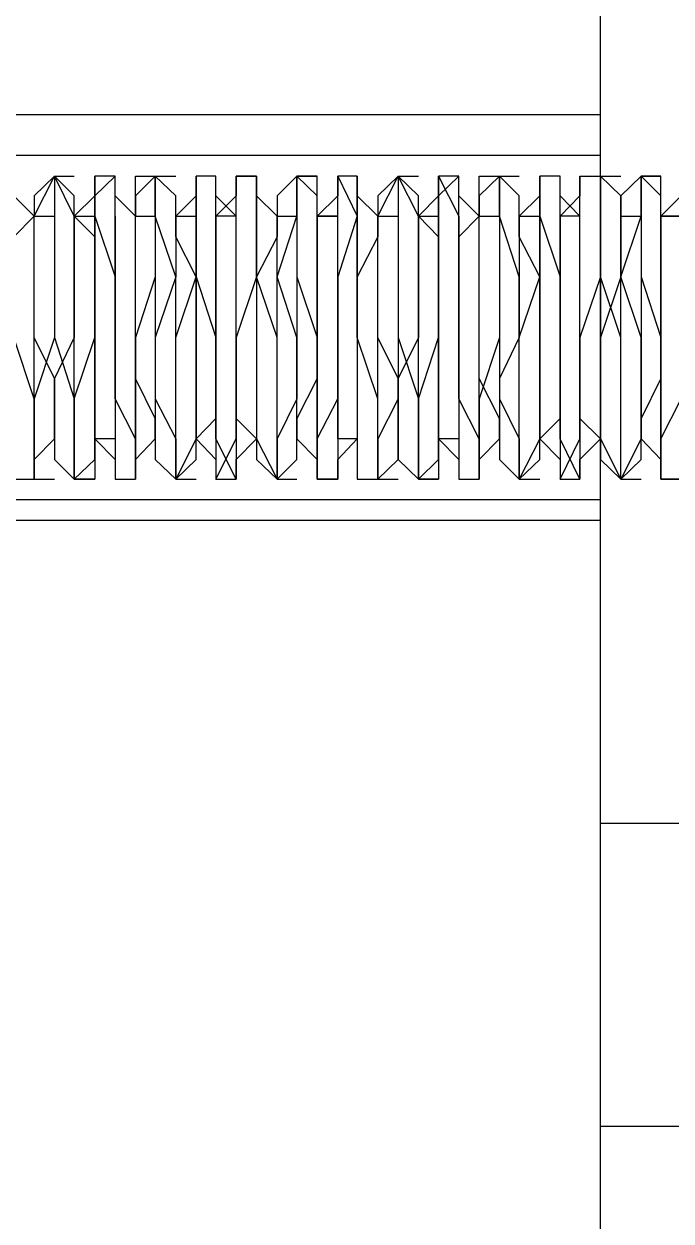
# Model space of a CAD drawing. Extents: x 0.1 to 11.6, y 0.3 to 16.2.
# Drawn here: x 5.2375 to 5.2908, y 9.7389 to 9.8375 of the extents above; entities that cross this region are included whole.
import ezdxf

# ---------------------------------------------------------------- set-up
doc = ezdxf.new("R2010")
doc.units = 0
doc.header["$MEASUREMENT"] = 0

msp = doc.modelspace()

# ---------------------------------------------------------------- linework, layer by layer
at = {"color": 0}
for p, q in [((5.285, 9.69168), (5.285, 11.135)), ((5.285, 9.83003), (5.20503, 9.83003)), ((5.285, 9.82667), (5.20503, 9.82667)), ((5.23833, 9.82167), (5.24001, 9.82497)), ((5.24001, 9.82497), (5.23833, 9.82335)), ((5.24001, 9.82497), (5.24001, 9.82167)), ((5.24164, 9.82167), (5.24001, 9.82497)), ((5.24001, 9.82497), (5.24001, 9.82335)), ((5.24164, 9.82335), (5.24001, 9.82497)), ((5.24001, 9.82497), (5.24164, 9.82497)), ((5.24333, 9.82167), (5.24333, 9.82497)), ((5.24333, 9.82497), (5.24333, 9.82167)), ((5.24501, 9.82497), (5.24333, 9.82335)), ((5.24333, 9.82497), (5.24333, 9.82335)), ((5.24501, 9.82497), (5.24333, 9.82497)), ((5.24501, 9.82167), (5.24501, 9.82497)), ((5.24501, 9.82335), (5.24501, 9.82497)), ((5.24669, 9.82167), (5.24669, 9.82497)), ((5.24669, 9.82497), (5.24832, 9.82497)), ((5.24832, 9.82497), (5.24669, 9.82335)), ((5.24832, 9.82497), (5.24832, 9.82167)), ((5.24832, 9.82167), (5.24832, 9.82497)), ((5.24832, 9.82497), (5.24832, 9.82335)), ((5.25, 9.82335), (5.24832, 9.82497)), ((5.24832, 9.82497), (5.25, 9.82497)), ((5.25168, 9.82167), (5.25168, 9.82497)), ((5.25168, 9.82497), (5.25168, 9.82167)), ((5.25331, 9.82497), (5.25168, 9.82497)), ((5.25168, 9.82497), (5.25168, 9.82335)), ((5.25168, 9.82497), (5.25168, 9.82335)), ((5.25331, 9.82497), (5.25168, 9.82497)), ((5.25331, 9.82167), (5.25331, 9.82497)), ((5.25331, 9.82335), (5.25331, 9.82497)), ((5.25499, 9.82167), (5.25499, 9.82497)), ((5.25499, 9.82497), (5.25667, 9.82497)), ((5.25499, 9.82497), (5.25499, 9.82335)), ((5.25667, 9.82497), (5.25499, 9.82497)), ((5.25667, 9.82497), (5.25667, 9.82167)), ((5.25667, 9.82167), (5.25667, 9.82497)), ((5.25667, 9.82497), (5.25667, 9.82335)), ((5.25667, 9.82335), (5.25667, 9.82497)), ((5.25999, 9.82497), (5.25836, 9.82335)), ((5.25999, 9.82167), (5.25999, 9.82497)), ((5.25999, 9.82497), (5.25999, 9.82167)), ((5.26167, 9.82497), (5.25999, 9.82497)), ((5.25999, 9.82497), (5.25999, 9.82335)), ((5.26167, 9.82335), (5.25999, 9.82497)), ((5.25999, 9.82497), (5.26167, 9.82497)), ((5.26167, 9.82167), (5.26167, 9.82497)), ((5.26335, 9.82167), (5.26335, 9.82497)), ((5.26335, 9.82497), (5.26497, 9.82167)), ((5.26335, 9.82497), (5.26335, 9.82335)), ((5.26497, 9.82497), (5.26335, 9.82497)), ((5.26497, 9.82167), (5.26497, 9.82497)), ((5.26497, 9.82497), (5.26497, 9.82335)), ((5.26497, 9.82335), (5.26497, 9.82497)), ((5.26665, 9.82167), (5.26833, 9.82497)), ((5.26833, 9.82497), (5.26665, 9.82335)), ((5.26833, 9.82497), (5.26833, 9.82167)), ((5.27001, 9.82167), (5.26833, 9.82497)), ((5.26833, 9.82497), (5.26833, 9.82335)), ((5.27001, 9.82335), (5.26833, 9.82497)), ((5.26833, 9.82497), (5.27001, 9.82497)), ((5.27165, 9.82167), (5.27165, 9.82497)), ((5.27165, 9.82497), (5.27333, 9.82167)), ((5.27333, 9.82497), (5.27165, 9.82335)), ((5.27165, 9.82497), (5.27165, 9.82335)), ((5.27333, 9.82497), (5.27165, 9.82497)), ((5.27333, 9.82167), (5.27333, 9.82497)), ((5.27333, 9.82335), (5.27333, 9.82497)), ((5.27501, 9.82167), (5.27501, 9.82497)), ((5.27501, 9.82497), (5.27669, 9.82497)), ((5.27669, 9.82497), (5.27501, 9.82335)), ((5.27669, 9.82497), (5.27669, 9.82167)), ((5.27669, 9.82167), (5.27669, 9.82497)), ((5.27669, 9.82497), (5.27669, 9.82335)), ((5.27832, 9.82335), (5.27669, 9.82497)), ((5.27669, 9.82497), (5.27832, 9.82497)), ((5.28, 9.82167), (5.28, 9.82497)), ((5.28, 9.82497), (5.28, 9.82167)), ((5.28168, 9.82497), (5.28, 9.82497)), ((5.28, 9.82497), (5.28, 9.82335)), ((5.28, 9.82497), (5.28, 9.82335)), ((5.28168, 9.82497), (5.28, 9.82497)), ((5.28168, 9.82167), (5.28168, 9.82497)), ((5.28168, 9.82335), (5.28168, 9.82497)), ((5.28331, 9.82167), (5.28331, 9.82497)), ((5.28331, 9.82497), (5.285, 9.82497)), ((5.28331, 9.82497), (5.28331, 9.82335)), ((5.285, 9.82497), (5.285, 9.82167)), ((5.285, 9.82167), (5.285, 9.82497)), ((5.285, 9.82497), (5.285, 9.82335)), ((5.28668, 9.82335), (5.285, 9.82497)), ((5.285, 9.82497), (5.28668, 9.82497)), ((5.28836, 9.82497), (5.28668, 9.82335)), ((5.28836, 9.82167), (5.28836, 9.82497)), ((5.28836, 9.82497), (5.28836, 9.82167)), ((5.28999, 9.82497), (5.28836, 9.82497)), ((5.28836, 9.82497), (5.28836, 9.82335)), ((5.28999, 9.82335), (5.28836, 9.82497)), ((5.28836, 9.82497), (5.28999, 9.82497)), ((5.28999, 9.82167), (5.28999, 9.82497)), ((5.23833, 9.82167), (5.23665, 9.82335)), ((5.23833, 9.82335), (5.23833, 9.82167)), ((5.24001, 9.82335), (5.24001, 9.82167)), ((5.24333, 9.82335), (5.24164, 9.82167)), ((5.24164, 9.82167), (5.24164, 9.82335)), ((5.24333, 9.82335), (5.24333, 9.82167)), ((5.24669, 9.82167), (5.24501, 9.82335)), ((5.24669, 9.82335), (5.24669, 9.82167)), ((5.24832, 9.82335), (5.24832, 9.82167)), ((5.25168, 9.82335), (5.25, 9.82167)), ((5.25, 9.82167), (5.25, 9.82335)), ((5.25168, 9.82335), (5.25168, 9.82167)), ((5.25499, 9.82335), (5.25331, 9.82167)), ((5.25499, 9.82167), (5.25331, 9.82335)), ((5.25667, 9.82335), (5.25667, 9.82167)), ((5.25836, 9.82167), (5.25667, 9.82335)), ((5.25836, 9.82335), (5.25836, 9.82167)), ((5.25999, 9.82335), (5.25999, 9.82167)), ((5.26335, 9.82335), (5.26167, 9.82167)), ((5.26167, 9.82167), (5.26167, 9.82335)), ((5.26497, 9.82335), (5.26497, 9.82167)), ((5.26665, 9.82167), (5.26497, 9.82335)), ((5.26665, 9.82335), (5.26665, 9.82167)), ((5.26833, 9.82335), (5.26833, 9.82167)), ((5.27165, 9.82335), (5.27001, 9.82167)), ((5.27001, 9.82167), (5.27001, 9.82335)), ((5.27165, 9.82335), (5.27165, 9.82167)), ((5.27501, 9.82167), (5.27333, 9.82335)), ((5.27501, 9.82335), (5.27501, 9.82167)), ((5.27669, 9.82335), (5.27669, 9.82167)), ((5.28, 9.82335), (5.27832, 9.82167)), ((5.27832, 9.82167), (5.27832, 9.82335)), ((5.28, 9.82335), (5.28, 9.82167)), ((5.28331, 9.82335), (5.28168, 9.82167)), ((5.28331, 9.82167), (5.28168, 9.82335)), ((5.285, 9.82335), (5.285, 9.82167)), ((5.28668, 9.82335), (5.28668, 9.82167)), ((5.28668, 9.82167), (5.28668, 9.82335)), ((5.28836, 9.82335), (5.28836, 9.82167)), ((5.29167, 9.82335), (5.28999, 9.82167)), ((5.28999, 9.82167), (5.28999, 9.82335)), ((5.23833, 9.82167), (5.23665, 9.81999)), ((5.23833, 9.81668), (5.23833, 9.82167)), ((5.23833, 9.81999), (5.23833, 9.82167)), ((5.23833, 9.82167), (5.24001, 9.82167)), ((5.24001, 9.82167), (5.24001, 9.81668)), ((5.24001, 9.82167), (5.24001, 9.81668)), ((5.24333, 9.81999), (5.24164, 9.82167)), ((5.24164, 9.82167), (5.24333, 9.82167)), ((5.24164, 9.82167), (5.24164, 9.81999)), ((5.24164, 9.81668), (5.24164, 9.82167)), ((5.24333, 9.81668), (5.24333, 9.82167)), ((5.24333, 9.82167), (5.24501, 9.81668)), ((5.24333, 9.82167), (5.24333, 9.81668)), ((5.24501, 9.82167), (5.24501, 9.81999)), ((5.24501, 9.81668), (5.24501, 9.82167)), ((5.24669, 9.81668), (5.24669, 9.82167)), ((5.24669, 9.81999), (5.24669, 9.82167)), ((5.24669, 9.82167), (5.24832, 9.82167)), ((5.24832, 9.82167), (5.24832, 9.81668)), ((5.25, 9.81668), (5.24832, 9.82167)), ((5.24832, 9.82167), (5.24832, 9.81668)), ((5.25, 9.81999), (5.25, 9.82167)), ((5.25, 9.82167), (5.25168, 9.82167)), ((5.25, 9.82167), (5.25, 9.81999)), ((5.25168, 9.81668), (5.25168, 9.82167)), ((5.25168, 9.82167), (5.25168, 9.81668)), ((5.25168, 9.82167), (5.25168, 9.81668)), ((5.25499, 9.82167), (5.25331, 9.82167)), ((5.25331, 9.82167), (5.25331, 9.81999)), ((5.25331, 9.81668), (5.25331, 9.82167)), ((5.25499, 9.81668), (5.25499, 9.82167)), ((5.25499, 9.81999), (5.25499, 9.82167)), ((5.25667, 9.82167), (5.25667, 9.81668)), ((5.25667, 9.81668), (5.25667, 9.82167)), ((5.25667, 9.82167), (5.25667, 9.81668)), ((5.25836, 9.81668), (5.25999, 9.82167)), ((5.25836, 9.81999), (5.25836, 9.82167)), ((5.25836, 9.82167), (5.25999, 9.82167)), ((5.25836, 9.82167), (5.25836, 9.81999)), ((5.25999, 9.82167), (5.25999, 9.81668)), ((5.25999, 9.82167), (5.25999, 9.81668)), ((5.26335, 9.82167), (5.26167, 9.82167)), ((5.26167, 9.82167), (5.26335, 9.82167)), ((5.26167, 9.82167), (5.26167, 9.81999)), ((5.26167, 9.81668), (5.26167, 9.82167)), ((5.26335, 9.81668), (5.26335, 9.82167)), ((5.26335, 9.81999), (5.26335, 9.82167)), ((5.26497, 9.82167), (5.26335, 9.81668)), ((5.26497, 9.82167), (5.26497, 9.81668)), ((5.26497, 9.81668), (5.26497, 9.82167)), ((5.26665, 9.81668), (5.26665, 9.82167)), ((5.26665, 9.81999), (5.26665, 9.82167)), ((5.26665, 9.82167), (5.26833, 9.82167)), ((5.26665, 9.82167), (5.26665, 9.81999)), ((5.26833, 9.82167), (5.26833, 9.81668)), ((5.26833, 9.82167), (5.26833, 9.81668)), ((5.27165, 9.81999), (5.27001, 9.82167)), ((5.27001, 9.82167), (5.27165, 9.82167)), ((5.27001, 9.82167), (5.27001, 9.81999)), ((5.27001, 9.81668), (5.27001, 9.82167)), ((5.27165, 9.81668), (5.27165, 9.82167)), ((5.27165, 9.82167), (5.27165, 9.81668)), ((5.27333, 9.82167), (5.27333, 9.81668)), ((5.27501, 9.82167), (5.27333, 9.81999)), ((5.27333, 9.81668), (5.27333, 9.82167)), ((5.27501, 9.81668), (5.27501, 9.82167)), ((5.27501, 9.81999), (5.27501, 9.82167)), ((5.27501, 9.82167), (5.27669, 9.82167)), ((5.27669, 9.82167), (5.27669, 9.81668)), ((5.27832, 9.81668), (5.27669, 9.82167)), ((5.27669, 9.82167), (5.27669, 9.81668)), ((5.27832, 9.81999), (5.27832, 9.82167)), ((5.27832, 9.82167), (5.28, 9.82167)), ((5.27832, 9.82167), (5.27832, 9.81999)), ((5.28, 9.81668), (5.28, 9.82167)), ((5.28, 9.82167), (5.28168, 9.81668)), ((5.28, 9.82167), (5.28, 9.81668)), ((5.28331, 9.82167), (5.28168, 9.82167)), ((5.28168, 9.82167), (5.28168, 9.81999)), ((5.28168, 9.81668), (5.28168, 9.82167)), ((5.28331, 9.81668), (5.28331, 9.82167)), ((5.28331, 9.81999), (5.28331, 9.82167)), ((5.285, 9.82167), (5.285, 9.81668)), ((5.285, 9.81668), (5.285, 9.82167)), ((5.285, 9.82167), (5.285, 9.81668)), ((5.28668, 9.81668), (5.28836, 9.82167)), ((5.28668, 9.81999), (5.28668, 9.82167)), ((5.28668, 9.82167), (5.28836, 9.82167)), ((5.28668, 9.82167), (5.28668, 9.81999)), ((5.28836, 9.82167), (5.28836, 9.81668)), ((5.28836, 9.82167), (5.28836, 9.81668)), ((5.29167, 9.82167), (5.28999, 9.82167)), ((5.28999, 9.82167), (5.29167, 9.82167)), ((5.28999, 9.82167), (5.28999, 9.81999)), ((5.28999, 9.81668), (5.28999, 9.82167)), ((5.23833, 9.81668), (5.23833, 9.81999)), ((5.24164, 9.81999), (5.24164, 9.81668)), ((5.24333, 9.81668), (5.24333, 9.81999)), ((5.24501, 9.81999), (5.24501, 9.81668)), ((5.24669, 9.81668), (5.24669, 9.81999)), ((5.25168, 9.81668), (5.25, 9.81999)), ((5.25, 9.81999), (5.25, 9.81668)), ((5.25331, 9.81999), (5.25331, 9.81668)), ((5.25499, 9.81668), (5.25499, 9.81999)), ((5.25836, 9.81999), (5.25667, 9.81668)), ((5.25836, 9.81668), (5.25836, 9.81999)), ((5.26167, 9.81999), (5.26167, 9.81668)), ((5.26335, 9.81668), (5.26335, 9.81999)), ((5.26665, 9.81999), (5.26497, 9.81668)), ((5.26665, 9.81668), (5.26665, 9.81999)), ((5.27001, 9.81999), (5.27001, 9.81668)), ((5.27165, 9.81668), (5.27165, 9.81999)), ((5.27333, 9.81999), (5.27333, 9.81668)), ((5.27501, 9.81668), (5.27501, 9.81999)), ((5.28, 9.81668), (5.27832, 9.81999)), ((5.27832, 9.81999), (5.27832, 9.81668)), ((5.28168, 9.81999), (5.28168, 9.81668)), ((5.28331, 9.81668), (5.28331, 9.81999)), ((5.28668, 9.81668), (5.28668, 9.81999)), ((5.28668, 9.81999), (5.28668, 9.81668)), ((5.28999, 9.81999), (5.28999, 9.81668)), ((5.23833, 9.81168), (5.23833, 9.81668)), ((5.23833, 9.81168), (5.23833, 9.81668)), ((5.24001, 9.81668), (5.24001, 9.81168)), ((5.24001, 9.81668), (5.24001, 9.81168)), ((5.24164, 9.81668), (5.24164, 9.81168)), ((5.24164, 9.81168), (5.24164, 9.81668)), ((5.24333, 9.81168), (5.24333, 9.81668)), ((5.24333, 9.81168), (5.24333, 9.81668)), ((5.24333, 9.81668), (5.24333, 9.81168)), ((5.24501, 9.81668), (5.24501, 9.81168)), ((5.24501, 9.81668), (5.24501, 9.81168)), ((5.24501, 9.81168), (5.24501, 9.81668)), ((5.24669, 9.81168), (5.24669, 9.81668)), ((5.24669, 9.81168), (5.24669, 9.81668)), ((5.24832, 9.81668), (5.24669, 9.81168)), ((5.24832, 9.81668), (5.24832, 9.81168)), ((5.25, 9.81668), (5.24832, 9.81168)), ((5.25, 9.81168), (5.25168, 9.81668)), ((5.25, 9.81168), (5.25, 9.81668)), ((5.25168, 9.81668), (5.25331, 9.81168)), ((5.25168, 9.81168), (5.25168, 9.81668)), ((5.25168, 9.81668), (5.25168, 9.81168)), ((5.25331, 9.81668), (5.25331, 9.81168)), ((5.25331, 9.81168), (5.25331, 9.81668)), ((5.25499, 9.81168), (5.25499, 9.81668)), ((5.25499, 9.81168), (5.25499, 9.81668)), ((5.25667, 9.81668), (5.25499, 9.81168)), ((5.25667, 9.81668), (5.25667, 9.81168)), ((5.25667, 9.81668), (5.25667, 9.81168)), ((5.25836, 9.81168), (5.25667, 9.81668)), ((5.25836, 9.81168), (5.25836, 9.81668)), ((5.25999, 9.81168), (5.25836, 9.81668)), ((5.25999, 9.81668), (5.26167, 9.81168)), ((5.25999, 9.81668), (5.25999, 9.81168)), ((5.26167, 9.81668), (5.26167, 9.81168)), ((5.26167, 9.81168), (5.26167, 9.81668)), ((5.26335, 9.81168), (5.26335, 9.81668)), ((5.26335, 9.81168), (5.26335, 9.81668)), ((5.26335, 9.81668), (5.26335, 9.81168)), ((5.26497, 9.81668), (5.26497, 9.81168)), ((5.26497, 9.81668), (5.26497, 9.81168)), ((5.26497, 9.81168), (5.26497, 9.81668)), ((5.26665, 9.81168), (5.26665, 9.81668)), ((5.26665, 9.81168), (5.26665, 9.81668)), ((5.26833, 9.81668), (5.26833, 9.81168)), ((5.26833, 9.81668), (5.26833, 9.81168)), ((5.27001, 9.81668), (5.27001, 9.81168)), ((5.27001, 9.81168), (5.27001, 9.81668)), ((5.27165, 9.81168), (5.27165, 9.81668)), ((5.27165, 9.81168), (5.27165, 9.81668)), ((5.27165, 9.81668), (5.27165, 9.81168)), ((5.27333, 9.81668), (5.27333, 9.81168)), ((5.27333, 9.81668), (5.27333, 9.81168)), ((5.27333, 9.81168), (5.27333, 9.81668)), ((5.27501, 9.81168), (5.27501, 9.81668)), ((5.27501, 9.81168), (5.27501, 9.81668)), ((5.27669, 9.81668), (5.27669, 9.81168)), ((5.27669, 9.81668), (5.27669, 9.81168)), ((5.27832, 9.81168), (5.28, 9.81668)), ((5.27832, 9.81668), (5.27832, 9.81168)), ((5.27832, 9.81168), (5.27832, 9.81668)), ((5.28, 9.81168), (5.28, 9.81668)), ((5.28, 9.81668), (5.28, 9.81168)), ((5.28168, 9.81668), (5.28168, 9.81168)), ((5.28168, 9.81668), (5.28168, 9.81168)), ((5.28168, 9.81168), (5.28168, 9.81668)), ((5.28331, 9.81168), (5.28331, 9.81668)), ((5.28331, 9.81168), (5.28331, 9.81668)), ((5.285, 9.81668), (5.28331, 9.81168)), ((5.285, 9.81668), (5.285, 9.81168)), ((5.28668, 9.81668), (5.285, 9.81168)), ((5.28668, 9.81168), (5.285, 9.81668)), ((5.28668, 9.81168), (5.28668, 9.81668)), ((5.28836, 9.81168), (5.28668, 9.81668)), ((5.28836, 9.81668), (5.28999, 9.81168)), ((5.28836, 9.81668), (5.28836, 9.81168)), ((5.28999, 9.81668), (5.28999, 9.81168)), ((5.28999, 9.81168), (5.28999, 9.81668)), ((5.23833, 9.80664), (5.23665, 9.81168)), ((5.23833, 9.80664), (5.23833, 9.81168)), ((5.24001, 9.80832), (5.23833, 9.81168)), ((5.24001, 9.81168), (5.23833, 9.80664)), ((5.24001, 9.81168), (5.24164, 9.80664)), ((5.24164, 9.81168), (5.24001, 9.80832)), ((5.24164, 9.80664), (5.24333, 9.81168)), ((5.24164, 9.80664), (5.24164, 9.81168)), ((5.24333, 9.80832), (5.24333, 9.81168)), ((5.24333, 9.81168), (5.24333, 9.80664)), ((5.24501, 9.81168), (5.24501, 9.80664)), ((5.24501, 9.81168), (5.24501, 9.80832)), ((5.24501, 9.80664), (5.24501, 9.81168)), ((5.24669, 9.80664), (5.24669, 9.81168)), ((5.24669, 9.80832), (5.24669, 9.81168)), ((5.24669, 9.81168), (5.24669, 9.80664)), ((5.24832, 9.81168), (5.24832, 9.80664)), ((5.24832, 9.81168), (5.24832, 9.80832)), ((5.25, 9.80664), (5.25, 9.81168)), ((5.25, 9.80664), (5.25, 9.81168)), ((5.25168, 9.80832), (5.25168, 9.81168)), ((5.25168, 9.81168), (5.25168, 9.80664)), ((5.25331, 9.81168), (5.25331, 9.80664)), ((5.25331, 9.81168), (5.25331, 9.80832)), ((5.25331, 9.80664), (5.25331, 9.81168)), ((5.25499, 9.80664), (5.25499, 9.81168)), ((5.25499, 9.80832), (5.25499, 9.81168)), ((5.25499, 9.81168), (5.25499, 9.80664)), ((5.25667, 9.81168), (5.25667, 9.80664)), ((5.25667, 9.81168), (5.25667, 9.80832)), ((5.25836, 9.80664), (5.25836, 9.81168)), ((5.25836, 9.80664), (5.25836, 9.81168)), ((5.25999, 9.80832), (5.25999, 9.81168)), ((5.25999, 9.81168), (5.25999, 9.80664)), ((5.26167, 9.81168), (5.26167, 9.80664)), ((5.26167, 9.81168), (5.26167, 9.80832)), ((5.26167, 9.80664), (5.26167, 9.81168)), ((5.26335, 9.80664), (5.26335, 9.81168)), ((5.26335, 9.80832), (5.26335, 9.81168)), ((5.26335, 9.81168), (5.26335, 9.80664)), ((5.26497, 9.81168), (5.26497, 9.80664)), ((5.26497, 9.81168), (5.26497, 9.80832)), ((5.26665, 9.80664), (5.26497, 9.81168)), ((5.26665, 9.80664), (5.26665, 9.81168)), ((5.26833, 9.80832), (5.26665, 9.81168)), ((5.26833, 9.81168), (5.27001, 9.80664)), ((5.27001, 9.81168), (5.26833, 9.80832)), ((5.26833, 9.81168), (5.26833, 9.80664)), ((5.27001, 9.80664), (5.27165, 9.81168)), ((5.27001, 9.80664), (5.27001, 9.81168)), ((5.27165, 9.80832), (5.27165, 9.81168)), ((5.27165, 9.81168), (5.27165, 9.80664)), ((5.27333, 9.81168), (5.27333, 9.80664)), ((5.27333, 9.81168), (5.27333, 9.80832)), ((5.27333, 9.80664), (5.27333, 9.81168)), ((5.27501, 9.80664), (5.27501, 9.81168)), ((5.27501, 9.80832), (5.27501, 9.81168)), ((5.27669, 9.81168), (5.27501, 9.80664)), ((5.27669, 9.81168), (5.27669, 9.80664)), ((5.27832, 9.81168), (5.27669, 9.80832)), ((5.27832, 9.80664), (5.27832, 9.81168)), ((5.27832, 9.80664), (5.27832, 9.81168)), ((5.28, 9.80832), (5.28, 9.81168)), ((5.28, 9.81168), (5.28, 9.80664)), ((5.28168, 9.81168), (5.28168, 9.80664)), ((5.28168, 9.81168), (5.28168, 9.80832)), ((5.28168, 9.80664), (5.28168, 9.81168)), ((5.28331, 9.80664), (5.28331, 9.81168)), ((5.28331, 9.80832), (5.28331, 9.81168)), ((5.28331, 9.81168), (5.28331, 9.80664)), ((5.285, 9.81168), (5.285, 9.80664)), ((5.285, 9.81168), (5.285, 9.80832)), ((5.28668, 9.80664), (5.28668, 9.81168)), ((5.28668, 9.80664), (5.28668, 9.81168)), ((5.28836, 9.80832), (5.28836, 9.81168)), ((5.28836, 9.81168), (5.28836, 9.80664)), ((5.28999, 9.81168), (5.28999, 9.80664)), ((5.28999, 9.81168), (5.28999, 9.80832)), ((5.28999, 9.80664), (5.28999, 9.81168)), ((5.24001, 9.80832), (5.24001, 9.80501)), ((5.24001, 9.80501), (5.24001, 9.80832)), ((5.24333, 9.80501), (5.24333, 9.80832)), ((5.24501, 9.80832), (5.24501, 9.80501)), ((5.24832, 9.80501), (5.24669, 9.80832)), ((5.24832, 9.80832), (5.24832, 9.80501)), ((5.25168, 9.80501), (5.25168, 9.80832)), ((5.25331, 9.80832), (5.25331, 9.80501)), ((5.25499, 9.80501), (5.25499, 9.80832)), ((5.25667, 9.80832), (5.25667, 9.80501)), ((5.26167, 9.80832), (5.25999, 9.80501)), ((5.25999, 9.80501), (5.25999, 9.80832)), ((5.26335, 9.80501), (5.26335, 9.80832)), ((5.26497, 9.80832), (5.26497, 9.80501)), ((5.26833, 9.80832), (5.26833, 9.80501)), ((5.26833, 9.80501), (5.26833, 9.80832)), ((5.27165, 9.80501), (5.27165, 9.80832)), ((5.27333, 9.80832), (5.27333, 9.80501)), ((5.27669, 9.80501), (5.27501, 9.80832)), ((5.27669, 9.80832), (5.27669, 9.80501)), ((5.28, 9.80501), (5.28, 9.80832)), ((5.28168, 9.80832), (5.28168, 9.80501)), ((5.28331, 9.80501), (5.28331, 9.80832)), ((5.285, 9.80832), (5.285, 9.80501)), ((5.28999, 9.80832), (5.28836, 9.80501)), ((5.28836, 9.80501), (5.28836, 9.80832)), ((5.23833, 9.80333), (5.23833, 9.80664)), ((5.23833, 9.80664), (5.23833, 9.80333)), ((5.23833, 9.80333), (5.23833, 9.80664)), ((5.24164, 9.80664), (5.24164, 9.80333)), ((5.24164, 9.80333), (5.24164, 9.80664)), ((5.24164, 9.80333), (5.24164, 9.80664)), ((5.24333, 9.80664), (5.24333, 9.80333)), ((5.24501, 9.80664), (5.24501, 9.80333)), ((5.24669, 9.80333), (5.24501, 9.80664)), ((5.24669, 9.80333), (5.24669, 9.80664)), ((5.24669, 9.80664), (5.24669, 9.80333)), ((5.24832, 9.80664), (5.25, 9.80333)), ((5.25, 9.80333), (5.25, 9.80664)), ((5.25, 9.80333), (5.25, 9.80664)), ((5.25168, 9.80664), (5.25168, 9.80333)), ((5.25331, 9.80664), (5.25331, 9.80333)), ((5.25331, 9.80333), (5.25331, 9.80664)), ((5.25499, 9.80333), (5.25499, 9.80664)), ((5.25499, 9.80664), (5.25499, 9.80333)), ((5.25667, 9.80664), (5.25667, 9.80333)), ((5.25836, 9.80333), (5.25836, 9.80664)), ((5.25999, 9.80664), (5.25836, 9.80333)), ((5.25836, 9.80333), (5.25836, 9.80664)), ((5.26167, 9.80664), (5.26167, 9.80333)), ((5.26167, 9.80333), (5.26335, 9.80664)), ((5.26167, 9.80333), (5.26167, 9.80664)), ((5.26335, 9.80664), (5.26335, 9.80333)), ((5.26497, 9.80664), (5.26497, 9.80333)), ((5.26665, 9.80333), (5.26665, 9.80664)), ((5.26833, 9.80664), (5.26665, 9.80333)), ((5.26665, 9.80333), (5.26665, 9.80664)), ((5.27001, 9.80664), (5.27001, 9.80333)), ((5.27001, 9.80333), (5.27001, 9.80664)), ((5.27001, 9.80333), (5.27001, 9.80664)), ((5.27165, 9.80664), (5.27165, 9.80333)), ((5.27333, 9.80664), (5.27333, 9.80333)), ((5.27501, 9.80333), (5.27333, 9.80664)), ((5.27501, 9.80333), (5.27501, 9.80664)), ((5.27501, 9.80664), (5.27501, 9.80333)), ((5.27669, 9.80664), (5.27832, 9.80333)), ((5.27832, 9.80333), (5.27832, 9.80664)), ((5.27832, 9.80333), (5.27832, 9.80664)), ((5.28, 9.80664), (5.28, 9.80333)), ((5.28168, 9.80664), (5.28168, 9.80333)), ((5.28168, 9.80333), (5.28168, 9.80664)), ((5.28331, 9.80333), (5.28331, 9.80664)), ((5.28331, 9.80664), (5.28331, 9.80333)), ((5.285, 9.80664), (5.285, 9.80333)), ((5.28668, 9.80333), (5.28668, 9.80664)), ((5.28668, 9.80333), (5.28668, 9.80664)), ((5.28836, 9.80664), (5.28836, 9.80333)), ((5.28999, 9.80664), (5.28999, 9.80333)), ((5.28999, 9.80333), (5.29167, 9.80664)), ((5.28999, 9.80333), (5.28999, 9.80664)), ((5.24001, 9.80501), (5.24001, 9.80333)), ((5.24001, 9.80333), (5.24001, 9.80501)), ((5.24333, 9.80333), (5.24333, 9.80501)), ((5.24501, 9.80501), (5.24501, 9.80333)), ((5.24832, 9.80501), (5.24832, 9.80333)), ((5.24832, 9.80333), (5.24832, 9.80501)), ((5.25331, 9.80501), (5.25168, 9.80333)), ((5.25168, 9.80333), (5.25168, 9.80501)), ((5.25667, 9.80333), (5.25499, 9.80501)), ((5.25667, 9.80501), (5.25667, 9.80333)), ((5.25999, 9.80501), (5.25999, 9.80333)), ((5.25999, 9.80333), (5.25999, 9.80501)), ((5.26335, 9.80333), (5.26335, 9.80501)), ((5.26497, 9.80501), (5.26497, 9.80333)), ((5.26833, 9.80501), (5.26833, 9.80333)), ((5.26833, 9.80333), (5.26833, 9.80501)), ((5.27165, 9.80333), (5.27165, 9.80501)), ((5.27333, 9.80501), (5.27333, 9.80333)), ((5.27669, 9.80501), (5.27669, 9.80333)), ((5.27669, 9.80333), (5.27669, 9.80501)), ((5.28168, 9.80501), (5.28, 9.80333)), ((5.28, 9.80333), (5.28, 9.80501)), ((5.285, 9.80333), (5.28331, 9.80501)), ((5.285, 9.80501), (5.285, 9.80333)), ((5.28836, 9.80501), (5.28836, 9.80333)), ((5.28836, 9.80333), (5.28836, 9.80501)), ((5.23833, 9.80003), (5.23833, 9.80333)), ((5.23833, 9.80333), (5.23833, 9.80003)), ((5.23833, 9.80003), (5.23833, 9.80333)), ((5.23833, 9.80165), (5.24001, 9.80333)), ((5.24001, 9.80333), (5.24001, 9.80165)), ((5.24164, 9.80333), (5.24164, 9.80003)), ((5.24164, 9.80003), (5.24164, 9.80333)), ((5.24164, 9.80003), (5.24164, 9.80333)), ((5.24501, 9.80333), (5.24333, 9.80333)), ((5.24333, 9.80333), (5.24333, 9.80003)), ((5.24333, 9.80333), (5.24501, 9.80165)), ((5.24333, 9.80165), (5.24333, 9.80333)), ((5.24501, 9.80333), (5.24501, 9.80003)), ((5.24669, 9.80003), (5.24669, 9.80333)), ((5.24669, 9.80333), (5.24669, 9.80003)), ((5.24669, 9.80003), (5.24669, 9.80333)), ((5.24669, 9.80165), (5.24832, 9.80333)), ((5.24832, 9.80333), (5.24832, 9.80165)), ((5.25, 9.80333), (5.25, 9.80003)), ((5.25, 9.80003), (5.25, 9.80333)), ((5.25168, 9.80333), (5.25, 9.80003)), ((5.25, 9.80003), (5.25, 9.80333)), ((5.25168, 9.80333), (5.25331, 9.80165)), ((5.25168, 9.80165), (5.25168, 9.80333)), ((5.25331, 9.80333), (5.25331, 9.80003)), ((5.25331, 9.80003), (5.25499, 9.80333)), ((5.25499, 9.80003), (5.25331, 9.80333)), ((5.25499, 9.80333), (5.25499, 9.80003)), ((5.25499, 9.80165), (5.25667, 9.80333)), ((5.25667, 9.80333), (5.25836, 9.80003)), ((5.25667, 9.80333), (5.25667, 9.80165)), ((5.25836, 9.80003), (5.25836, 9.80333)), ((5.25836, 9.80333), (5.25836, 9.80003)), ((5.25836, 9.80003), (5.25836, 9.80333)), ((5.25999, 9.80333), (5.26167, 9.80165)), ((5.25999, 9.80165), (5.25999, 9.80333)), ((5.26167, 9.80333), (5.26167, 9.80003)), ((5.26167, 9.80003), (5.26167, 9.80333)), ((5.26167, 9.80003), (5.26167, 9.80333)), ((5.26497, 9.80333), (5.26335, 9.80333)), ((5.26335, 9.80333), (5.26335, 9.80003)), ((5.26335, 9.80165), (5.26497, 9.80333)), ((5.26497, 9.80333), (5.26497, 9.80003)), ((5.26497, 9.80333), (5.26497, 9.80165)), ((5.26665, 9.80003), (5.26665, 9.80333)), ((5.26665, 9.80333), (5.26665, 9.80003)), ((5.26665, 9.80003), (5.26665, 9.80333)), ((5.26833, 9.80333), (5.26833, 9.80165)), ((5.26833, 9.80165), (5.26833, 9.80333)), ((5.27001, 9.80333), (5.27001, 9.80003)), ((5.27001, 9.80003), (5.27001, 9.80333)), ((5.27001, 9.80003), (5.27001, 9.80333)), ((5.27333, 9.80333), (5.27165, 9.80333)), ((5.27165, 9.80333), (5.27165, 9.80003)), ((5.27165, 9.80333), (5.27333, 9.80165)), ((5.27165, 9.80165), (5.27165, 9.80333)), ((5.27333, 9.80333), (5.27333, 9.80003)), ((5.27501, 9.80003), (5.27501, 9.80333)), ((5.27501, 9.80333), (5.27501, 9.80003)), ((5.27501, 9.80003), (5.27501, 9.80333)), ((5.27501, 9.80165), (5.27669, 9.80333)), ((5.27669, 9.80333), (5.27669, 9.80165)), ((5.27832, 9.80333), (5.27832, 9.80003)), ((5.27832, 9.80003), (5.27832, 9.80333)), ((5.28, 9.80333), (5.27832, 9.80003)), ((5.27832, 9.80003), (5.27832, 9.80333)), ((5.28, 9.80333), (5.28168, 9.80165)), ((5.28, 9.80165), (5.28, 9.80333)), ((5.28168, 9.80333), (5.28168, 9.80003)), ((5.28168, 9.80003), (5.28331, 9.80333)), ((5.28331, 9.80003), (5.28168, 9.80333)), ((5.28331, 9.80333), (5.28331, 9.80003)), ((5.28331, 9.80165), (5.285, 9.80333)), ((5.285, 9.80333), (5.28668, 9.80003)), ((5.285, 9.80333), (5.285, 9.80165)), ((5.28668, 9.80003), (5.28668, 9.80333)), ((5.28836, 9.80333), (5.28668, 9.80003)), ((5.28668, 9.80003), (5.28668, 9.80333)), ((5.28836, 9.80333), (5.28999, 9.80165)), ((5.28836, 9.80165), (5.28836, 9.80333)), ((5.28999, 9.80333), (5.28999, 9.80003)), ((5.28999, 9.80003), (5.28999, 9.80333)), ((5.28999, 9.80003), (5.28999, 9.80333)), ((5.23833, 9.80003), (5.23833, 9.80165)), ((5.24001, 9.80165), (5.24164, 9.80003)), ((5.24164, 9.80003), (5.24333, 9.80165)), ((5.24501, 9.80165), (5.24501, 9.80003)), ((5.24669, 9.80003), (5.24669, 9.80165)), ((5.24832, 9.80165), (5.25, 9.80003)), ((5.25, 9.80003), (5.25168, 9.80165)), ((5.25331, 9.80165), (5.25331, 9.80003)), ((5.25499, 9.80003), (5.25499, 9.80165)), ((5.25667, 9.80165), (5.25836, 9.80003)), ((5.25836, 9.80003), (5.25999, 9.80165)), ((5.26167, 9.80165), (5.26167, 9.80003)), ((5.26335, 9.80003), (5.26335, 9.80165)), ((5.26497, 9.80165), (5.26497, 9.80003)), ((5.26665, 9.80003), (5.26833, 9.80165)), ((5.26833, 9.80165), (5.27001, 9.80003)), ((5.27001, 9.80003), (5.27165, 9.80165)), ((5.27333, 9.80165), (5.27333, 9.80003)), ((5.27501, 9.80003), (5.27501, 9.80165)), ((5.27669, 9.80165), (5.27832, 9.80003)), ((5.27832, 9.80003), (5.28, 9.80165)), ((5.28168, 9.80165), (5.28168, 9.80003)), ((5.28331, 9.80003), (5.28331, 9.80165)), ((5.285, 9.80165), (5.28668, 9.80003)), ((5.28668, 9.80003), (5.28836, 9.80165)), ((5.28999, 9.80165), (5.28999, 9.80003)), ((5.23665, 9.80003), (5.23833, 9.80003)), ((5.23833, 9.80003), (5.24001, 9.80003)), ((5.24333, 9.80003), (5.24164, 9.80003)), ((5.24164, 9.80003), (5.24333, 9.80003)), ((5.24501, 9.80003), (5.24669, 9.80003)), ((5.24501, 9.80003), (5.24669, 9.80003)), ((5.25, 9.80003), (5.25168, 9.80003)), ((5.25331, 9.80003), (5.25499, 9.80003)), ((5.25836, 9.80003), (5.25999, 9.80003)), ((5.26335, 9.80003), (5.26167, 9.80003)), ((5.26167, 9.80003), (5.26335, 9.80003)), ((5.26497, 9.80003), (5.26665, 9.80003)), ((5.26665, 9.80003), (5.26833, 9.80003)), ((5.27165, 9.80003), (5.27001, 9.80003)), ((5.27001, 9.80003), (5.27165, 9.80003)), ((5.27333, 9.80003), (5.27501, 9.80003)), ((5.27333, 9.80003), (5.27501, 9.80003)), ((5.27832, 9.80003), (5.28, 9.80003)), ((5.28168, 9.80003), (5.28331, 9.80003)), ((5.28668, 9.80003), (5.28836, 9.80003)), ((5.29167, 9.80003), (5.28999, 9.80003)), ((5.28999, 9.80003), (5.29167, 9.80003)), ((5.20503, 9.79833), (5.285, 9.79833)), ((5.20503, 9.79665), (5.285, 9.79665)), ((5.29167, 9.77165), (5.285, 9.77165)), ((5.29167, 9.74669), (5.285, 9.74669))]:
    msp.add_line(p, q, dxfattribs=at)

doc.saveas('drawing.dxf')
